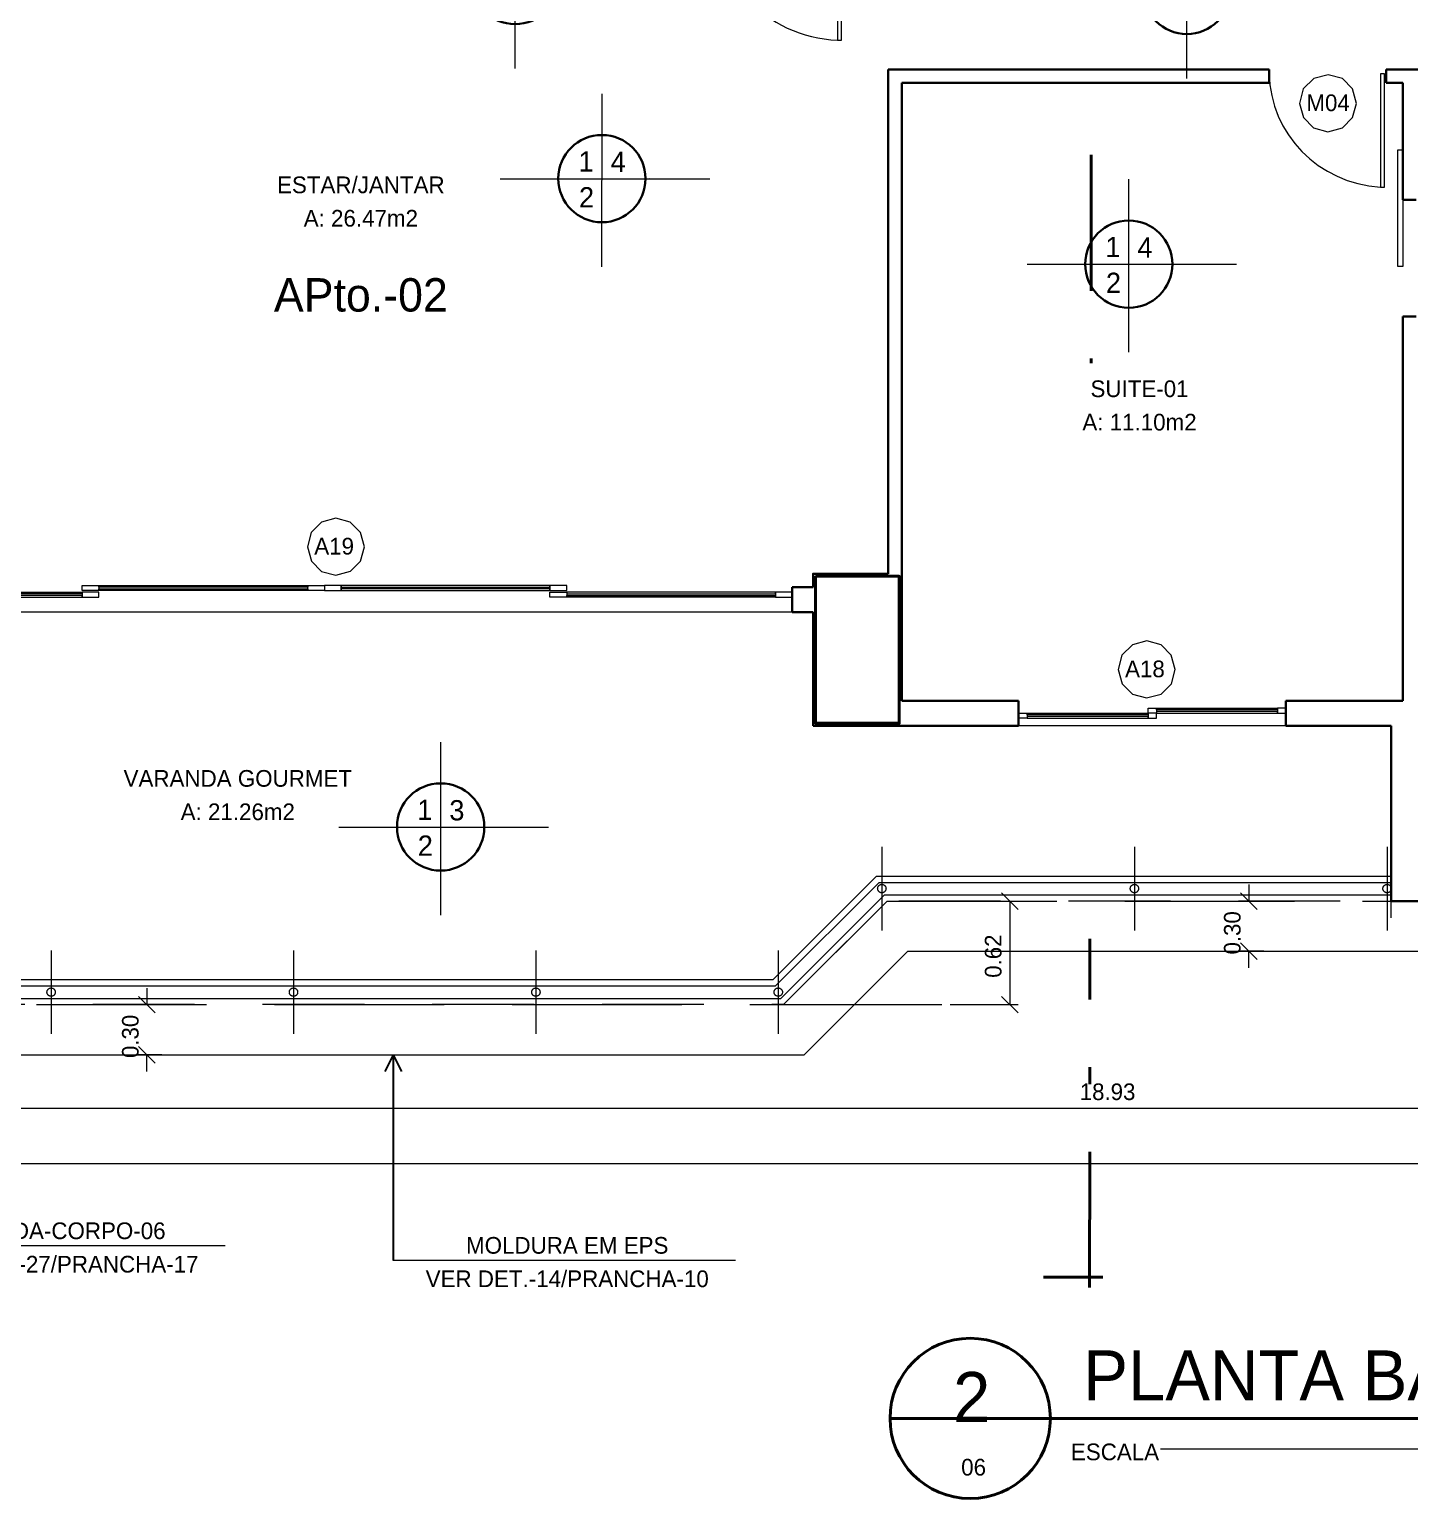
# Model space of a CAD drawing. Header units: metres. Extents: x 2.9 to 62.3, y 8 to 50.1.
# Drawn here: x 34.71 to 42.97, y 29.95 to 38.75 of the extents above; entities that cross this region are included whole.
import ezdxf
from ezdxf.enums import TextEntityAlignment as Align

# ---------------------------------------------------------------- set-up
doc = ezdxf.new("R2010")
doc.units = ezdxf.units.M
doc.header["$MEASUREMENT"] = 0
for name, pattern in [('DGN Style 2', [1.016237, 0.609742, -0.406495]), ('DGN Style 3', [1.422731, 1.016237, -0.406495]), ('DGN Style 4', [1.626995, 0.812989, -0.406495, 0.001016, -0.406495])]:
    doc.linetypes.add(name, pattern=pattern)
doc.layers.get('Defpoints').update_dxf_attribs({"lineweight": 0})
for name, color, linetype, lineweight in [('00-EDIFICACOES TÉRREO', 7, 'Continuous', 0), ('CORNIJAS_VAR NA PLANTA PTIPO 1', 7, 'Continuous', 0), ('Cotas', 13, 'Continuous', 0), ('Level 1', 7, 'Continuous', 0), ('Level 11-1', 7, 'Continuous', 0), ('Level 12', 7, 'Continuous', 0), ('Level 14', 7, 'Continuous', 0), ('Level 21-1', 7, 'Continuous', 0), ('Level 24-1', 7, 'Continuous', 0), ('Level 3', 7, 'Continuous', 0), ('Level 31', 7, 'Continuous', 0), ('Level 44', 7, 'Continuous', 0), ('Level 50', 7, 'Continuous', 0), ('Level 62-1', 7, 'Continuous', 0), ('Level 7', 7, 'Continuous', 0)]:
    doc.layers.add(name, color=color, linetype=linetype, lineweight=lineweight)
doc.styles.add('Style-INTL_ENGINEERING', font='INTL_ENGINEERING.shx')
doc.dimstyles.get("Standard").update_dxf_attribs({"dimtxt": 0.18, "dimasz": 0.18, "dimexe": 0.18, "dimexo": 0.0625, "dimgap": 0.09, "dimtad": 0, "dimtih": 1, "dimtoh": 1, "dimdec": 4, "dimzin": 1, "dimdsep": 46, "dimtxsty": 'Standard', "dimcen": 0, "dimadec": 0, "dimazin": 0, "dimtfac": 1, "dimtdec": 4, "dimtofl": 0, "dimtmove": 0, "dimatfit": 3, "dimfxl": 0, "dimtolj": 1, "dimtzin": 1, "dimarcsym": 0})

# ---------------------------------------------------------------- blocks, each defined once
blk = doc.blocks.new('_Oblique')
at = {"color": 0, "linetype": 'ByBlock', "lineweight": -2}
blk.add_line((0.5, 0.5), (-0.5, -0.5), dxfattribs=at)
blk = doc.blocks.new('*D329')
at = {"layer": 'Cotas', "color": 2, "linetype": 'Continuous', "lineweight": 0}
for p, q in [((31.6938, 33.0768), (31.6938, 32.2388)), ((50.6246, 32.8595), (50.6246, 32.2388)), ((50.6246, 32.2882), (31.6938, 32.2882))]:
    blk.add_line(p, q, dxfattribs=at)
at = {"layer": 'Defpoints'}
for p in [(31.6938, 33.1263), (50.6246, 32.909), (31.6938, 32.2882), (41.1592, 32.2882)]:
    blk.add_point(p, dxfattribs=at)
at = {"layer": 'Cotas', "color": 2, "linetype": 'Continuous', "lineweight": 0, "xscale": 0.0995, "yscale": 0.0995, "zscale": 0.0995, "rotation": 180}
blk.add_blockref('_Oblique', (31.6938, 32.2882), dxfattribs=at)
at = {"layer": 'Cotas', "color": 2, "linetype": 'Continuous', "lineweight": 0, "xscale": 0.0995, "yscale": 0.0995, "zscale": 0.0995}
blk.add_blockref('_Oblique', (50.6246, 32.2882), dxfattribs=at)
at = {"layer": 'Cotas', "color": 2, "linetype": 'Continuous', "lineweight": 0, "style": 'Style-INTL_ENGINEERING'}
blk.add_text('18.93', height=0.0995, dxfattribs=at).set_placement((41.0004, 32.3875), align=Align.MIDDLE_LEFT)
blk = doc.blocks.new('*D330')
at = {"layer": 'Cotas', "color": 2, "linetype": 'Continuous', "lineweight": 0}
for p, q in [((10.3745, 32.8595), (10.3745, 31.9064)), ((50.6246, 32.8595), (50.6246, 31.9064)), ((50.6246, 31.9559), (10.3745, 31.9559))]:
    blk.add_line(p, q, dxfattribs=at)
at = {"layer": 'Defpoints'}
for p in [(10.3745, 32.909), (50.6246, 32.909), (10.3745, 31.9559), (30.4996, 31.9559)]:
    blk.add_point(p, dxfattribs=at)
at = {"layer": 'Cotas', "color": 2, "linetype": 'Continuous', "lineweight": 0, "xscale": 0.0995, "yscale": 0.0995, "zscale": 0.0995, "rotation": 180}
blk.add_blockref('_Oblique', (10.3745, 31.9559), dxfattribs=at)
at = {"layer": 'Cotas', "color": 2, "linetype": 'Continuous', "lineweight": 0, "xscale": 0.0995, "yscale": 0.0995, "zscale": 0.0995}
blk.add_blockref('_Oblique', (50.6246, 31.9559), dxfattribs=at)
at = {"layer": 'Cotas', "color": 2, "linetype": 'Continuous', "lineweight": 0, "style": 'Style-INTL_ENGINEERING'}
blk.add_text('40.25', height=0.0995, dxfattribs=at).set_placement((30.3088, 32.0551), align=Align.MIDDLE_LEFT)
blk = doc.blocks.new('*D350')
at = {"layer": 'Cotas', "color": 2, "linetype": 'Continuous', "lineweight": 0}
for p, q in [((39.8962, 33.529), (40.6308, 33.529)), ((40.5813, 33.529), (40.5813, 32.909)), ((40.2243, 32.909), (40.6308, 32.909))]:
    blk.add_line(p, q, dxfattribs=at)
at = {"layer": 'Defpoints'}
for p in [(39.8467, 33.529), (40.5813, 33.219), (40.1748, 32.909), (40.5813, 32.909)]:
    blk.add_point(p, dxfattribs=at)
at = {"layer": 'Cotas', "color": 2, "linetype": 'Continuous', "lineweight": 0, "xscale": 0.0995, "yscale": 0.0995, "zscale": 0.0995}
for p, rotation in [((40.5813, 33.529), 90), ((40.5813, 32.909), 270)]:
    blk.add_blockref('_Oblique', p, dxfattribs=dict(at, rotation=rotation))
at = {"layer": 'Cotas', "color": 2, "linetype": 'Continuous', "lineweight": 0, "style": 'Style-INTL_ENGINEERING'}
blk.add_text('0.62', height=0.0995, rotation=90, dxfattribs=at).set_placement((40.4821, 33.0702), align=Align.MIDDLE_LEFT)
blk = doc.blocks.new('TerminatorOpen')
at = {"color": 0, "linetype": 'ByBlock', "lineweight": -2}
for q in [(-1, 0.5), (-1, 0), (-1, -0.5)]:
    blk.add_line((0, 0), q, dxfattribs=at)
blk = doc.blocks.new('INDESP_2')
at = {"layer": 'Level 3', "color": 131, "linetype": 'Continuous', "lineweight": 0}
for p, q in [((0.01506, -0.01302), (0.01507, 0.01257)), ((0.00001, 0), (0.03099, 0))]:
    blk.add_line(p, q, dxfattribs=at)
at = {"layer": 'Level 3', "color": 131, "linetype": 'Continuous', "lineweight": 13}
blk.add_line((0.0221, 0), (0.02213, 0.00002), dxfattribs=at)
at = {"layer": 'Level 3', "color": 131, "linetype": 'Continuous', "lineweight": 30}
blk.add_circle((0.01505, 0.00001), 0.00645, dxfattribs=at)
at = {"layer": 'Level 3', "color": 131, "linetype": 'Continuous', "lineweight": 30, "style": 'Style-INTL_ENGINEERING'}
for p in [(0.01159, 0.00105), (0.01633, 0.00098), (0.01167, -0.00425)]:
    blk.add_text('2', height=0.003, rotation=0, dxfattribs=at).set_placement(p)
blk = doc.blocks.new('INDESP_4')
at = {"layer": 'Level 3', "color": 131, "linetype": 'Continuous', "lineweight": 0}
for p, q in [((0.01506, -0.01302), (0.01507, 0.01257)), ((0.00001, 0), (0.03099, 0))]:
    blk.add_line(p, q, dxfattribs=at)
at = {"layer": 'Level 3', "color": 131, "linetype": 'Continuous', "lineweight": 13}
blk.add_line((0.0221, 0), (0.02213, 0.00002), dxfattribs=at)
at = {"layer": 'Level 3', "color": 131, "linetype": 'Continuous', "lineweight": 30}
blk.add_circle((0.01505, 0.00001), 0.00645, dxfattribs=at)
at = {"layer": 'Level 3', "color": 131, "linetype": 'Continuous', "lineweight": 30, "style": 'Style-INTL_ENGINEERING'}
for s, p in [('1', (0.01159, 0.00105)), ('4', (0.01633, 0.00098)), ('2', (0.01167, -0.00425))]:
    blk.add_text(s, height=0.003, rotation=0, dxfattribs=at).set_placement(p)
blk = doc.blocks.new('INDESP_5')
at = {"layer": 'Level 3', "color": 131, "linetype": 'Continuous', "lineweight": 0}
for p, q in [((0.01506, -0.01302), (0.01507, 0.01257)), ((0.00001, 0), (0.03099, 0))]:
    blk.add_line(p, q, dxfattribs=at)
at = {"layer": 'Level 3', "color": 131, "linetype": 'Continuous', "lineweight": 13}
blk.add_line((0.0221, 0), (0.02213, 0.00002), dxfattribs=at)
at = {"layer": 'Level 3', "color": 131, "linetype": 'Continuous', "lineweight": 30}
blk.add_circle((0.01505, 0.00001), 0.00645, dxfattribs=at)
at = {"layer": 'Level 3', "color": 131, "linetype": 'Continuous', "lineweight": 30, "style": 'Style-INTL_ENGINEERING'}
for s, p in [('1', (0.01159, 0.00105)), ('3', (0.01633, 0.00098)), ('2', (0.01167, -0.00425))]:
    blk.add_text(s, height=0.003, rotation=0, dxfattribs=at).set_placement(p)
blk = doc.blocks.new('*U172')
at = {"layer": '00-EDIFICACOES TÉRREO', "color": 4, "linetype": 'Continuous', "lineweight": 0, "flags": 128}
blk.add_lwpolyline([(0.00342, 0), (0.00294, 0.00172), (0.00172, 0.00296), (0, 0.00342), (-0.00171, 0.00296), (-0.00296, 0.00172), (-0.00341, 0), (-0.00294, -0.00171), (-0.00172, -0.00295), (-0.00001, -0.00341), (0.00173, -0.00294), (0.00295, -0.00171)], close=True, dxfattribs=at)
at = {"layer": '00-EDIFICACOES TÉRREO', "color": 4, "linetype": 'Continuous', "lineweight": 0, "style": 'Style-INTL_ENGINEERING'}
blk.add_text('A19', height=0.001999, rotation=359.9999, dxfattribs=at).set_placement((-0.00259, -0.00093))
blk = doc.blocks.new('*U174')
at = {"layer": '00-EDIFICACOES TÉRREO', "color": 4, "linetype": 'Continuous', "lineweight": 0, "flags": 128}
blk.add_lwpolyline([(0.00342, 0), (0.00294, 0.00172), (0.00172, 0.00296), (0, 0.00342), (-0.00171, 0.00296), (-0.00296, 0.00172), (-0.00341, 0), (-0.00294, -0.00171), (-0.00172, -0.00295), (-0.00001, -0.00341), (0.00173, -0.00294), (0.00295, -0.00171)], close=True, dxfattribs=at)
at = {"layer": '00-EDIFICACOES TÉRREO', "color": 4, "linetype": 'Continuous', "lineweight": 0, "style": 'Style-INTL_ENGINEERING'}
blk.add_text('M04', height=0.001999, rotation=359.9999, dxfattribs=at).set_placement((-0.00259, -0.00093))
blk = doc.blocks.new('*U178')
at = {"layer": '00-EDIFICACOES TÉRREO', "color": 4, "linetype": 'Continuous', "lineweight": 0, "flags": 128}
blk.add_lwpolyline([(0.00342, 0), (0.00294, 0.00172), (0.00172, 0.00296), (0, 0.00342), (-0.00171, 0.00296), (-0.00296, 0.00172), (-0.00341, 0), (-0.00294, -0.00171), (-0.00172, -0.00295), (-0.00001, -0.00341), (0.00173, -0.00294), (0.00295, -0.00171)], close=True, dxfattribs=at)
at = {"layer": '00-EDIFICACOES TÉRREO', "color": 4, "linetype": 'Continuous', "lineweight": 0, "style": 'Style-INTL_ENGINEERING'}
blk.add_text('A18', height=0.001999, rotation=359.9999, dxfattribs=at).set_placement((-0.00259, -0.00093))
blk = doc.blocks.new('*D380')
at = {"layer": 'Cotas', "color": 2, "linetype": 'Continuous', "lineweight": 0}
for p, q in [((42.0125, 33.6285), (42.0125, 33.529)), ((42.1152, 33.529), (41.963, 33.529)), ((42.1023, 33.229), (41.963, 33.229)), ((42.0125, 33.1295), (42.0125, 33.229))]:
    blk.add_line(p, q, dxfattribs=at)
at = {"layer": 'Defpoints'}
for p in [(42.1647, 33.529), (42.0125, 33.36), (42.0125, 33.229), (42.1518, 33.229)]:
    blk.add_point(p, dxfattribs=at)
at = {"layer": 'Cotas', "color": 2, "linetype": 'Continuous', "lineweight": 0, "xscale": 0.0995, "yscale": 0.0995, "zscale": 0.0995}
for p, rotation in [((42.0125, 33.529), 270), ((42.0125, 33.229), 90)]:
    blk.add_blockref('_Oblique', p, dxfattribs=dict(at, rotation=rotation))
at = {"layer": 'Cotas', "color": 2, "linetype": 'Continuous', "lineweight": 0, "style": 'Style-INTL_ENGINEERING'}
blk.add_text('0.30', height=0.0995, rotation=90, dxfattribs=at).set_placement((41.9132, 33.2096), align=Align.MIDDLE_LEFT)
blk = doc.blocks.new('*D382')
at = {"layer": 'Cotas', "color": 2, "linetype": 'Continuous', "lineweight": 0}
for p, q in [((35.4168, 33.0085), (35.4168, 32.909)), ((35.5196, 32.909), (35.3673, 32.909)), ((35.5066, 32.609), (35.3673, 32.609)), ((35.4168, 32.5095), (35.4168, 32.609))]:
    blk.add_line(p, q, dxfattribs=at)
at = {"layer": 'Defpoints'}
for p in [(35.5691, 32.909), (35.4168, 32.74), (35.4168, 32.609), (35.5561, 32.609)]:
    blk.add_point(p, dxfattribs=at)
at = {"layer": 'Cotas', "color": 2, "linetype": 'Continuous', "lineweight": 0, "xscale": 0.0995, "yscale": 0.0995, "zscale": 0.0995}
for p, rotation in [((35.4168, 32.909), 270), ((35.4168, 32.609), 90)]:
    blk.add_blockref('_Oblique', p, dxfattribs=dict(at, rotation=rotation))
at = {"layer": 'Cotas', "color": 2, "linetype": 'Continuous', "lineweight": 0, "style": 'Style-INTL_ENGINEERING'}
blk.add_text('0.30', height=0.0995, rotation=90, dxfattribs=at).set_placement((35.3176, 32.5896), align=Align.MIDDLE_LEFT)
blk = doc.blocks.new('*U184')
at = {"layer": 'Level 3', "color": 2, "linetype": 'DGN Style 4', "lineweight": 40}
for p, q in [((0.053, -0.1798), (0.0541, -1.4258)), ((0.0447, -6.9628), (0.0455, -4.8745)), ((-0.2317, -6.8999), (0.1244, -6.9001))]:
    blk.add_line(p, q, dxfattribs=at)
blk = doc.blocks.new('PM320')
at = {"layer": 'Level 14', "color": 7, "linetype": 'Continuous', "lineweight": 13, "flags": 128}
for points in [[(1.35, 0.01), (1.45, 0.01), (1.45, -0.0201), (1.35, -0.02)], [(1.45, 0.01), (2.7, 0.01), (2.7, 0), (1.45, -0.0001)], [(2.7, 0.01), (2.8, 0.01), (2.8, -0.02), (2.7, -0.02)], [(2.9, 0.0099), (2.8, 0.01), (2.8, -0.02), (2.9, -0.0201)], [(4.15, 0.01), (2.9, 0.01), (2.9, -0.0001), (4.15, -0.0001)], [(4.25, 0.01), (4.15, 0.01), (4.15, -0.02), (4.25, -0.02)], [(0.0999, -0.06), (0, -0.06), (-0.0001, -0.03), (0.1, -0.03)], [(0.1, -0.03), (1.35, -0.03), (1.35, -0.04), (0.0999, -0.04)], [(1.35, -0.05), (0.0999, -0.05), (0.0999, -0.06), (1.35, -0.06)], [(1.35, -0.06), (1.45, -0.06), (1.45, -0.03), (1.35, -0.03)], [(1.4505, -0.01), (2.7, -0.01), (2.7, -0.02), (1.4506, -0.02)], [(4.1495, -0.01), (2.9, -0.01), (2.9, -0.0201), (4.1495, -0.02)], [(4.25, -0.06), (4.15, -0.06), (4.15, -0.03), (4.25, -0.03)], [(5.5, -0.0301), (4.25, -0.0301), (4.25, -0.04), (5.5, -0.0401)], [(4.25, -0.05), (5.5, -0.0501), (5.5, -0.0601), (4.25, -0.06)], [(5.5, -0.0601), (5.6, -0.0601), (5.6, -0.0301), (5.5, -0.0301)]]:
    blk.add_lwpolyline(points, close=True, dxfattribs=at)
at = {"layer": 'Level 7', "color": 7, "linetype": 'Continuous', "lineweight": 30}
for p, q in [((0, 0), (0, -0.15)), ((5.6, 0.0001), (5.6, -0.1499))]:
    blk.add_line(p, q, dxfattribs=at)
blk = doc.blocks.new('P70D_1')
at = {"layer": 'Level 14', "color": 7, "linetype": 'Continuous', "lineweight": 13}
for p, q in [((0.035, 0.705), (0.01, 0.705)), ((0.01, 0.705), (0.01, 0.025)), ((0.035, 0.025), (0.035, 0.705)), ((0.01, 0.025), (0.035, 0.025))]:
    blk.add_line(p, q, dxfattribs=at)
blk.add_ellipse((0.0073, 0.032), major_axis=(0.6611, -0.2141), ratio=0.965677, start_param=0.313159, end_param=1.833935, dxfattribs=at)
at = {"layer": 'Level 7', "color": 7, "linetype": 'Continuous', "lineweight": 30}
for p, q in [((0, 0), (0, 0.08)), ((0.7, 0), (0.7, 0.08))]:
    blk.add_line(p, q, dxfattribs=at)
blk = doc.blocks.new('P80D_2')
at = {"layer": 'Level 14', "color": 7, "linetype": 'Continuous', "lineweight": 13}
for p, q in [((0.035, 0.875), (0.01, 0.875)), ((0.01, 0.875), (0.01, 0.075)), ((0.035, 0.075), (0.035, 0.875)), ((0.01, 0.075), (0.035, 0.075))]:
    blk.add_line(p, q, dxfattribs=at)
blk.add_arc((0, 0.075), 0.8, 0.00011, 87.49262, dxfattribs=at)
at = {"layer": 'Level 7', "color": 7, "linetype": 'Continuous', "lineweight": 30}
for p, q in [((0, 0), (0, 0.15)), ((0.8, 0), (0.8, 0.15))]:
    blk.add_line(p, q, dxfattribs=at)
blk = doc.blocks.new('PC185')
at = {"layer": 'Level 14', "color": 7, "linetype": 'Continuous', "lineweight": 13, "flags": 128}
for points in [[(0.00001, -0.04504), (0.05, -0.04504), (0.05001, -0.07502), (0.00002, -0.07504)], [(0.77501, -0.04506), (0.05, -0.04504), (0.05, -0.05504), (0.775, -0.05508)], [(0.05, -0.06502), (0.77502, -0.06506), (0.77499, -0.07506), (0.05001, -0.07502)], [(0.82499, -0.04506), (0.77501, -0.04506), (0.77499, -0.07506), (0.825, -0.07506)], [(0.77503, -0.07504), (0.82501, -0.07502), (0.82501, -0.10502), (0.77502, -0.10502)], [(1.55002, -0.07506), (0.82501, -0.07502), (0.82499, -0.08506), (1.55, -0.08504)], [(1.60001, -0.07506), (1.55002, -0.07506), (1.55001, -0.10504), (1.60002, -0.10504)], [(0.82502, -0.09502), (1.55002, -0.09504), (1.55001, -0.10504), (0.82501, -0.10502)]]:
    blk.add_lwpolyline(points, close=True, dxfattribs=at)
at = {"layer": 'Level 31', "color": 30, "linetype": 'Continuous', "lineweight": 0}
blk.add_line((-0.00001, -0.15008), (1.60001, -0.15012), dxfattribs=at)
at = {"layer": 'Level 7', "color": 7, "linetype": 'Continuous', "lineweight": 30, "flags": 128}
for points in [[(0, 0), (-0.00001, -0.15008)], [(1.60001, -0.00002), (1.60001, -0.1501)]]:
    blk.add_lwpolyline(points, dxfattribs=at)
blk = doc.blocks.new('*U229')
at = {"layer": 'Level 1', "color": 3, "linetype": 'DGN Style 4', "lineweight": 0}
blk.add_line((0, 0.25), (0, -0.25), dxfattribs=at)
at = {"layer": 'Level 50', "color": 190, "linetype": 'DGN Style 2', "lineweight": 0}
blk.add_circle((0, 0), 0.025, dxfattribs=at)
blk = doc.blocks.new('*U230')
at = {"layer": 'Level 1', "color": 3, "linetype": 'DGN Style 4', "lineweight": 0}
blk.add_line((0, 0.25), (0, -0.25), dxfattribs=at)
at = {"layer": 'Level 50', "color": 190, "linetype": 'DGN Style 2', "lineweight": 0, "extrusion": (0, 0, -1)}
blk.add_circle((0, 0), 0.025, dxfattribs=at)
blk = doc.blocks.new('*U231')
at = {"layer": 'Level 1', "color": 3, "linetype": 'DGN Style 4', "lineweight": 0}
blk.add_line((0, 0.25), (0, -0.25), dxfattribs=at)
at = {"layer": 'Level 50', "color": 190, "linetype": 'DGN Style 2', "lineweight": 0, "extrusion": (0, 0, -1)}
blk.add_circle((0, 0), 0.025, dxfattribs=at)
blk = doc.blocks.new('*U232')
at = {"layer": 'Level 1', "color": 3, "linetype": 'DGN Style 4', "lineweight": 0}
blk.add_line((0, 0.25), (0, -0.25), dxfattribs=at)
at = {"layer": 'Level 50', "color": 190, "linetype": 'DGN Style 2', "lineweight": 0, "extrusion": (0, 0, -1)}
blk.add_circle((0, 0), 0.025, dxfattribs=at)
blk = doc.blocks.new('*U234')
at = {"layer": 'Level 1', "color": 3, "linetype": 'DGN Style 4', "lineweight": 0}
blk.add_line((0, 0.25), (0, -0.25), dxfattribs=at)
at = {"layer": 'Level 50', "color": 190, "linetype": 'DGN Style 2', "lineweight": 0, "extrusion": (0, 0, -1)}
blk.add_circle((0, 0), 0.025, dxfattribs=at)
blk = doc.blocks.new('*U235')
at = {"layer": 'Level 1', "color": 3, "linetype": 'DGN Style 4', "lineweight": 0}
blk.add_line((0, 0.25), (0, -0.25), dxfattribs=at)
at = {"layer": 'Level 50', "color": 190, "linetype": 'DGN Style 2', "lineweight": 0, "extrusion": (0, 0, -1)}
blk.add_circle((0, 0), 0.025, dxfattribs=at)
blk = doc.blocks.new('*U236')
at = {"layer": 'Level 1', "color": 3, "linetype": 'DGN Style 4', "lineweight": 0}
blk.add_line((0, 0.25), (0, -0.25), dxfattribs=at)
at = {"layer": 'Level 50', "color": 190, "linetype": 'DGN Style 2', "lineweight": 0, "extrusion": (0, 0, -1)}
blk.add_circle((0, 0), 0.025, dxfattribs=at)
blk = doc.blocks.new('*U237')
at = {"layer": 'Level 1', "color": 3, "linetype": 'DGN Style 4', "lineweight": 0}
blk.add_line((0, 0.25), (0, -0.25), dxfattribs=at)
at = {"layer": 'Level 50', "color": 190, "linetype": 'DGN Style 2', "lineweight": 0, "extrusion": (0, 0, -1)}
blk.add_circle((0, 0), 0.025, dxfattribs=at)
blk = doc.blocks.new('*U196')
at = {"layer": 'CORNIJAS_VAR NA PLANTA PTIPO 1', "color": 7, "linetype": 'Continuous', "lineweight": 13}
for p, q in [((8.665, -6.7578), (9.285, -6.1378)), ((9.285, -6.1378), (12.365, -6.1378)), ((1.474, -6.7578), (8.665, -6.7578))]:
    blk.add_line(p, q, dxfattribs=at)
at = {"layer": 'CORNIJAS_VAR NA PLANTA PTIPO 1', "color": 7, "linetype": 'DGN Style 3', "lineweight": 13}
for p, q in [((8.7271, -6.9078), (9.3471, -6.2878)), ((9.3471, -6.2878), (12.365, -6.2878)), ((1.4119, -6.9078), (8.7271, -6.9078))]:
    blk.add_line(p, q, dxfattribs=at)
at = {"layer": 'Level 21-1', "color": 7, "linetype": 'Continuous', "lineweight": 13}
for p, q in [((8.8514, -7.2078), (9.4714, -6.5878)), ((9.4714, -6.5878), (18.9993, -6.5878)), ((1.2876, -7.2078), (8.8514, -7.2078))]:
    blk.add_line(p, q, dxfattribs=at)
at = {"layer": 'Level 50', "color": 190, "linetype": 'Continuous', "lineweight": 13}
for p, q in [((8.6805, -6.7953), (9.3005, -6.1753)), ((9.3005, -6.1753), (12.365, -6.1753)), ((8.7116, -6.8703), (9.3316, -6.2503)), ((9.3316, -6.2503), (12.365, -6.2503)), ((1.4585, -6.7953), (8.6805, -6.7953)), ((1.4274, -6.8703), (8.7116, -6.8703))]:
    blk.add_line(p, q, dxfattribs=at)
at = {"layer": 'Level 62-1', "color": 7, "linetype": 'Continuous', "lineweight": 13}
blk.add_line((12.365, -6.3878), (12.365, -6.2878), dxfattribs=at)
at = {"layer": 'Level 50', "color": 190, "linetype": 'DGN Style 2', "lineweight": 0, "extrusion": (0, 0, -1)}
for name, p in [('*U231', (-9.3161, -6.2128)), ('*U234', (-10.828, -6.2128)), ('*U230', (-12.34, -6.2128)), ('*U237', (-4.3442, -6.8328)), ('*U236', (-5.7948, -6.8328)), ('*U235', (-7.2455, -6.8328)), ('*U232', (-8.6961, -6.8328))]:
    blk.add_blockref(name, p, dxfattribs=at)
at = {"layer": 'Level 50', "color": 190, "linetype": 'DGN Style 2', "lineweight": 0}
blk.add_blockref('*U229', (12.34, -6.2128), dxfattribs=at)
blk = doc.blocks.new('*U247')
at = {"layer": 'Level 11-1', "color": 2, "linetype": 'Continuous', "lineweight": 40}
blk.add_line((-0.08778, -0.00076), (0.0878, -0.00076), dxfattribs=at)
at = {"layer": 'Level 11-1', "color": 2, "linetype": 'Continuous', "lineweight": 0}
blk.add_line((-0.0554, -0.00443), (0.07782, -0.00442), dxfattribs=at)
at = {"layer": 'Level 11-1', "color": 2, "linetype": 'Continuous', "lineweight": 40}
blk.add_circle((-0.07819, -0.00077), 0.0096, dxfattribs=at)
at = {"layer": 'Level 11-1', "color": 2, "linetype": 'Continuous', "lineweight": 40, "style": 'Style-INTL_ENGINEERING'}
blk.add_text('PLANTA BAIXA 3o. PAVIMENTO', height=0.0059999, rotation=0.0007, dxfattribs=at).set_placement((-0.06465, 0.00138))
at = {"layer": 'Level 11-1', "color": 2, "linetype": 'Continuous', "lineweight": 13, "style": 'Style-INTL_ENGINEERING'}
blk.add_text('1:50', height=0.002, rotation=0.0007, dxfattribs=at).set_placement((0.07978, -0.00444), align=Align.MIDDLE_LEFT)
at = {"layer": 'Level 11-1', "color": 2, "linetype": 'Continuous', "lineweight": 0, "style": 'Style-INTL_ENGINEERING'}
blk.add_text('ESCALA', height=0.002, rotation=0.0007, dxfattribs=at).set_placement((-0.05558, -0.00478), align=Align.MIDDLE_RIGHT)
at = {"layer": 'Level 11-1', "color": 2, "linetype": 'Continuous', "lineweight": 40, "insert": (-0.07801, -0.00121), "char_height": 0.006, "attachment_point": 8, "rotation": 0.0007, "line_spacing_factor": 0.6, "style": 'Style-INTL_ENGINEERING'}
blk.add_mtext('2\\P', dxfattribs=at)
at = {"layer": 'Level 11-1', "color": 2, "linetype": 'Continuous', "lineweight": 13, "insert": (-0.07778, -0.00764), "char_height": 0.002, "attachment_point": 8, "rotation": 0.0007, "line_spacing_factor": 0.6, "style": 'Style-INTL_ENGINEERING'}
blk.add_mtext('06\\P', dxfattribs=at)

msp = doc.modelspace()

# ---------------------------------------------------------------- linework, layer by layer
at = {"layer": '00-EDIFICACOES TÉRREO', "color": 7, "linetype": 'Continuous', "lineweight": 13, "flags": 128}
msp.add_lwpolyline([(42.9046, 38.029), (42.9346, 38.029), (42.9346, 37.329), (42.9046, 37.329)], close=True, dxfattribs=at)
at = {"layer": 'CORNIJAS_VAR NA PLANTA PTIPO 1', "color": 7, "linetype": 'Continuous', "lineweight": 30}
for p, q in [((42.1345, 38.509), (39.8546, 38.509)), ((39.8546, 35.4896), (39.8546, 38.509)), ((44.4946, 38.509), (42.8345, 38.509)), ((39.9346, 38.429), (39.9346, 34.7288)), ((42.1345, 38.429), (39.9346, 38.429)), ((42.9346, 38.429), (42.8346, 38.429)), ((42.9346, 38.429), (42.9346, 37.729)), ((42.9346, 37.729), (43.0145, 37.729)), ((42.9346, 37.029), (43.0145, 37.029)), ((42.9346, 37.029), (42.9346, 34.7288)), ((39.2796, 35.4088), (39.4046, 35.4088)), ((39.2796, 35.259), (39.4046, 35.259)), ((39.9346, 34.7288), (40.6345, 34.7288)), ((42.2346, 34.7288), (42.9346, 34.7288)), ((40.6345, 34.579), (39.4045, 34.579)), ((39.9346, 34.579), (40.6345, 34.579)), ((42.2346, 34.579), (42.8646, 34.579)), ((42.8646, 34.579), (42.8646, 33.529)), ((43.4796, 33.529), (42.8646, 33.529))]:
    msp.add_line(p, q, dxfattribs=at)
at = {"layer": 'CORNIJAS_VAR NA PLANTA PTIPO 1', "color": 7, "linetype": 'Continuous', "lineweight": 0}
msp.add_line((39.2796, 35.259), (33.6796, 35.259), dxfattribs=at)
at = {"layer": 'CORNIJAS_VAR NA PLANTA PTIPO 1', "color": 7, "linetype": 'Continuous', "lineweight": 30, "flags": 128}
for points in [[(39.8546, 35.4896), (39.4045, 35.4896), (39.4045, 35.4088)], [(39.4045, 35.259), (39.4045, 34.579)]]:
    msp.add_lwpolyline(points, dxfattribs=at)
at = {"layer": 'Cotas', "color": 2, "linetype": 'Continuous', "lineweight": 0}
msp.add_line((39.2267, 32.909), (40.1748, 32.909), dxfattribs=at)
at = {"layer": 'Level 12', "color": 2, "linetype": 'Continuous', "lineweight": 13}
for p, q in [((35.8855, 31.465), (33.8375, 31.465)), ((38.9396, 31.3776), (36.8916, 31.3776))]:
    msp.add_line(p, q, dxfattribs=at)
at = {"layer": 'Level 24-1', "color": 7, "linetype": 'DGN Style 2', "lineweight": 0, "flags": 128}
msp.add_lwpolyline([(33.7253, 41.9391), (38.0346, 41.939), (38.0346, 42.689), (46.8646, 42.689), (46.8646, 41.289), (50.6245, 41.289), (50.6245, 34.579), (49.9246, 34.579), (49.9246, 34.079), (49.3745, 33.529), (39.8467, 33.529), (39.2267, 32.909), (31.9114, 32.909), (31.6938, 33.1263), (29.3053, 33.1263), (29.0877, 32.909), (21.7724, 32.909), (21.1524, 33.529), (11.6245, 33.529), (11.0746, 34.079), (11.0746, 34.579), (10.3745, 34.579), (10.3745, 41.289), (14.1346, 41.289), (14.1346, 42.689), (22.9645, 42.689), (22.9645, 41.939), (27.2738, 41.939), (27.2738, 46.7246), (33.7241, 46.7246), (33.7253, 41.9391)], dxfattribs=at)
at = {"layer": 'Level 44', "color": 1, "linetype": 'Continuous', "lineweight": 40, "flags": 128}
msp.add_lwpolyline([(39.4195, 35.4746), (39.9195, 35.4746), (39.9195, 34.5946), (39.4195, 34.5946)], close=True, dxfattribs=at)

# ---------------------------------------------------------------- block references
at = {"layer": '00-EDIFICACOES TÉRREO', "color": 4, "linetype": 'Continuous', "lineweight": 0, "xscale": 50.00000000487893, "yscale": 50.00000000487893, "zscale": 50.00000000487893, "rotation": 0.0008004141529982}
for name, p in [('*U174', (42.4862, 38.3063)), ('*U172', (36.5482, 35.6512)), ('*U178', (41.4011, 34.9162))]:
    msp.add_blockref(name, p, dxfattribs=at)
at = {"layer": 'Level 11-1', "color": 2, "linetype": 'Continuous', "lineweight": 40, "xscale": 50, "yscale": 50, "zscale": 50}
msp.add_blockref('*U247', (44.2541, 30.4698), dxfattribs=at)
at = {"layer": 'Level 21-1', "color": 7, "linetype": 'Continuous', "lineweight": 13}
msp.add_blockref('*U196', (30.4996, 39.8168), dxfattribs=at)
at = {"layer": 'Level 3', "color": 2, "linetype": 'Continuous', "lineweight": 30}
msp.add_blockref('*U184', (41.0147, 38.1772), dxfattribs=at)
at = {"layer": 'Level 3', "color": 131, "linetype": 'Continuous', "lineweight": 30, "xscale": 40.50002794240174, "yscale": 40.50002794240174, "zscale": 40.50002794240174, "rotation": 0.0006587766262007}
for name, p in [('INDESP_2', (37.0118, 39.0417)), ('INDESP_4', (41.0318, 38.982)), ('INDESP_4', (37.5307, 37.8551)), ('INDESP_4', (40.6842, 37.3429)), ('INDESP_5', (36.5657, 33.9727))]:
    msp.add_blockref(name, p, dxfattribs=at)
at = {"layer": 'Level 7', "color": 7, "linetype": 'Continuous', "lineweight": 30}
for name, p, xscale, yscale, rotation in [('P80D_2', (39.5846, 39.559), 1.000000000010841, 1.000000000010841, 179.9997331952823), ('P70D_1', (42.8345, 38.509), 1.000004656718364, 1.000004656718364, 179.9991995895742)]:
    msp.add_blockref(name, p, dxfattribs=dict(at, xscale=xscale, yscale=yscale, rotation=rotation))
at = {"layer": 'Level 7', "color": 7, "linetype": 'Continuous', "lineweight": 13, "xscale": 0.9999953434767954, "yscale": -0.9999953434767954, "rotation": 179.9991995821197}
msp.add_blockref('PM320', (39.2795, 35.4089), dxfattribs=at)
at = {"layer": 'Level 7', "color": 30, "linetype": 'Continuous', "lineweight": 0, "yscale": -1, "rotation": 180}
msp.add_blockref('PC185', (42.2346, 34.7291), dxfattribs=at)

# ---------------------------------------------------------------- texts
at = {"layer": 'Defpoints', "color": 2, "linetype": 'Continuous', "lineweight": 30, "insert": (36.6975, 37.1581), "char_height": 0.2, "attachment_point": 5, "line_spacing_factor": 1.200006, "style": 'Style-INTL_ENGINEERING'}
msp.add_mtext('APto.-02\\P', dxfattribs=at)
at = {"layer": 'Level 12', "color": 2, "linetype": 'Continuous', "lineweight": 13, "attachment_point": 5, "line_spacing_factor": 1.200006, "style": 'Style-INTL_ENGINEERING'}
for s, insert, char_height in [('ESTAR/JANTAR\\PA: 26.47m2\\P', (36.6975, 37.7176), 0.099999), ('SUITE-01\\PA: 11.10m2\\P', (41.358, 36.4966), 0.1), ('VARANDA GOURMET\\PA: 21.26m2\\P', (35.961, 34.1632), 0.099999), ('GUARDA-CORPO-06\\PVER DET.-27/PRANCHA-17\\P', (34.8786, 31.4542), 0.099999), ('MOLDURA EM EPS\\PVER DET.-14/PRANCHA-10\\P', (37.9327, 31.3669), 0.099999)]:
    msp.add_mtext(s, dxfattribs=dict(at, insert=insert, char_height=char_height))

# ---------------------------------------------------------------- dimensions: what is measured, and where the dimension line sits
at = {"layer": 'Cotas', "color": 2, "linetype": 'Continuous', "lineweight": 0}
for base, p1, p2, picture, middle in [((42.0125, 33.229), (42.1647, 33.529), (42.1518, 33.229), '*D380', (42.0125, 33.36)), ((35.4168, 32.609), (35.5691, 32.909), (35.5561, 32.609), '*D382', (35.4168, 32.74))]:
    dim = msp.add_linear_dim(base=base, p1=p1, p2=p2, angle=270, dimstyle='Standard', override={"dimtxt": 0.0995, "dimasz": 0.0995, "dimexe": 0.0495, "dimexo": 0.0495, "dimgap": 0.0495, "dimtad": 1, "dimtih": 0, "dimtoh": 0, "dimdec": 2, "dimzin": 3, "dimtxsty": 'Style-INTL_ENGINEERING', "dimblk": 'Oblique', "dimclre": 2, "dimtdec": 2, "dimatfit": 1, "dimfrac": 2, "dimtolj": 0, "dimtzin": 3, "dimlwe": 0}, dxfattribs=at)
    dim.commit()
    dim.dimension.update_dxf_attribs({"geometry": picture, "text_midpoint": middle, "dimtype": 160})
for base, p1, p2, angle, override, picture, middle in [((40.5813, 32.909), (39.8467, 33.529), (40.1748, 32.909), 270, {"dimtxt": 0.0995, "dimasz": 0.0995, "dimexe": 0.0495, "dimexo": 0.0495, "dimgap": 0.0495, "dimtad": 1, "dimtih": 0, "dimtoh": 0, "dimdec": 2, "dimzin": 3, "dimtxsty": 'Style-INTL_ENGINEERING', "dimblk": 'Oblique', "dimclre": 2, "dimtdec": 2, "dimatfit": 1, "dimfrac": 2, "dimtolj": 0, "dimtzin": 3, "dimlwe": 0}, '*D350', (40.5813, 33.219)), ((31.6938, 32.2882), (50.6245, 32.909), (31.6938, 33.1263), 180, {"dimtxt": 0.0995, "dimasz": 0.0995, "dimexe": 0.0495, "dimexo": 0.0495, "dimgap": 0.0495, "dimtad": 1, "dimtih": 0, "dimtoh": 0, "dimdec": 2, "dimzin": 3, "dimtxsty": 'Style-INTL_ENGINEERING', "dimblk": 'Oblique', "dimclre": 2, "dimtdec": 2, "dimatfit": 1, "dimtolj": 0, "dimtzin": 3, "dimlwe": 0}, '*D329', (41.1592, 32.2882)), ((10.3745, 31.9559), (50.6245, 32.909), (10.3745, 32.909), 180, {"dimtxt": 0.0995, "dimasz": 0.0995, "dimexe": 0.0495, "dimexo": 0.0495, "dimgap": 0.0495, "dimtad": 1, "dimtih": 0, "dimtoh": 0, "dimdec": 2, "dimzin": 3, "dimtxsty": 'Style-INTL_ENGINEERING', "dimblk": 'Oblique', "dimclre": 2, "dimtdec": 2, "dimatfit": 1, "dimtolj": 0, "dimtzin": 3, "dimlwe": 0}, '*D330', (30.4996, 31.9559))]:
    dim = msp.add_linear_dim(base=base, p1=p1, p2=p2, angle=angle, dimstyle='Standard', override=override, dxfattribs=at)
    dim.commit()
    dim.dimension.update_dxf_attribs({"geometry": picture, "text_midpoint": middle})

# ---------------------------------------------------------------- leaders
at = {"layer": 'Level 12', "color": 2, "linetype": 'Continuous', "lineweight": 13}
msp.add_leader([(36.8916, 32.609), (36.8916, 31.3776)], dimstyle='Standard', override={"dimtxt": 0.0995, "dimasz": 0.0995, "dimgap": 0, "dimtad": 1, "dimtxsty": 'Style-INTL_ENGINEERING', "dimldrblk": 'TerminatorOpen'}, dxfattribs=at)

doc.saveas('drawing.dxf')
